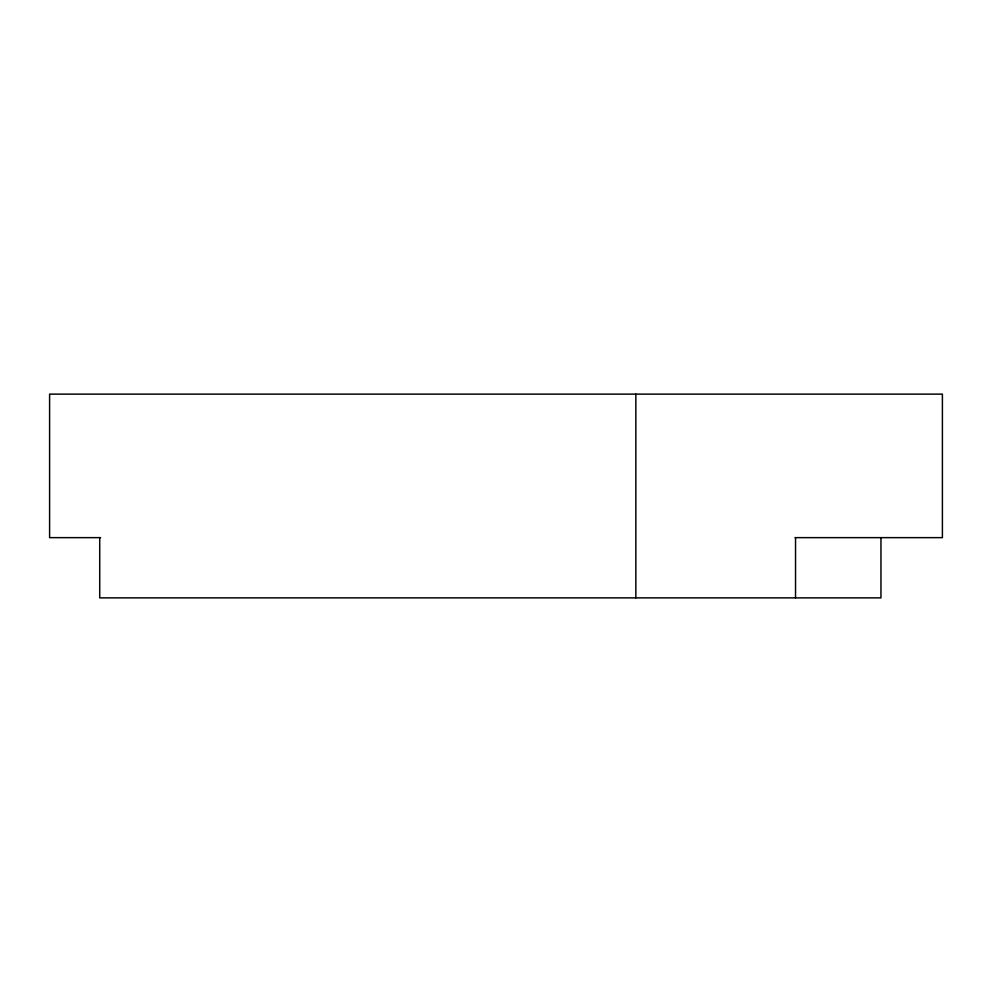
<?xml version="1.0" encoding="UTF-8"?>
<svg xmlns="http://www.w3.org/2000/svg" width="992" height="992" viewBox="0 0 992 992"><rect width="100%" height="100%" fill="white"/><g stroke="black" fill="none" stroke-linecap="round" stroke-linejoin="round"><path stroke-width="1.49" d="M100.638 537.639L49.6 537.639L49.6 394.122L942.4 394.122L942.4 537.639L795.051 537.639M880.958 537.639L880.958 597.878L99.721 597.878L99.721 537.639M795.534 537.639L795.534 597.878M635.847 394.122L635.847 597.878"/></g></svg>
